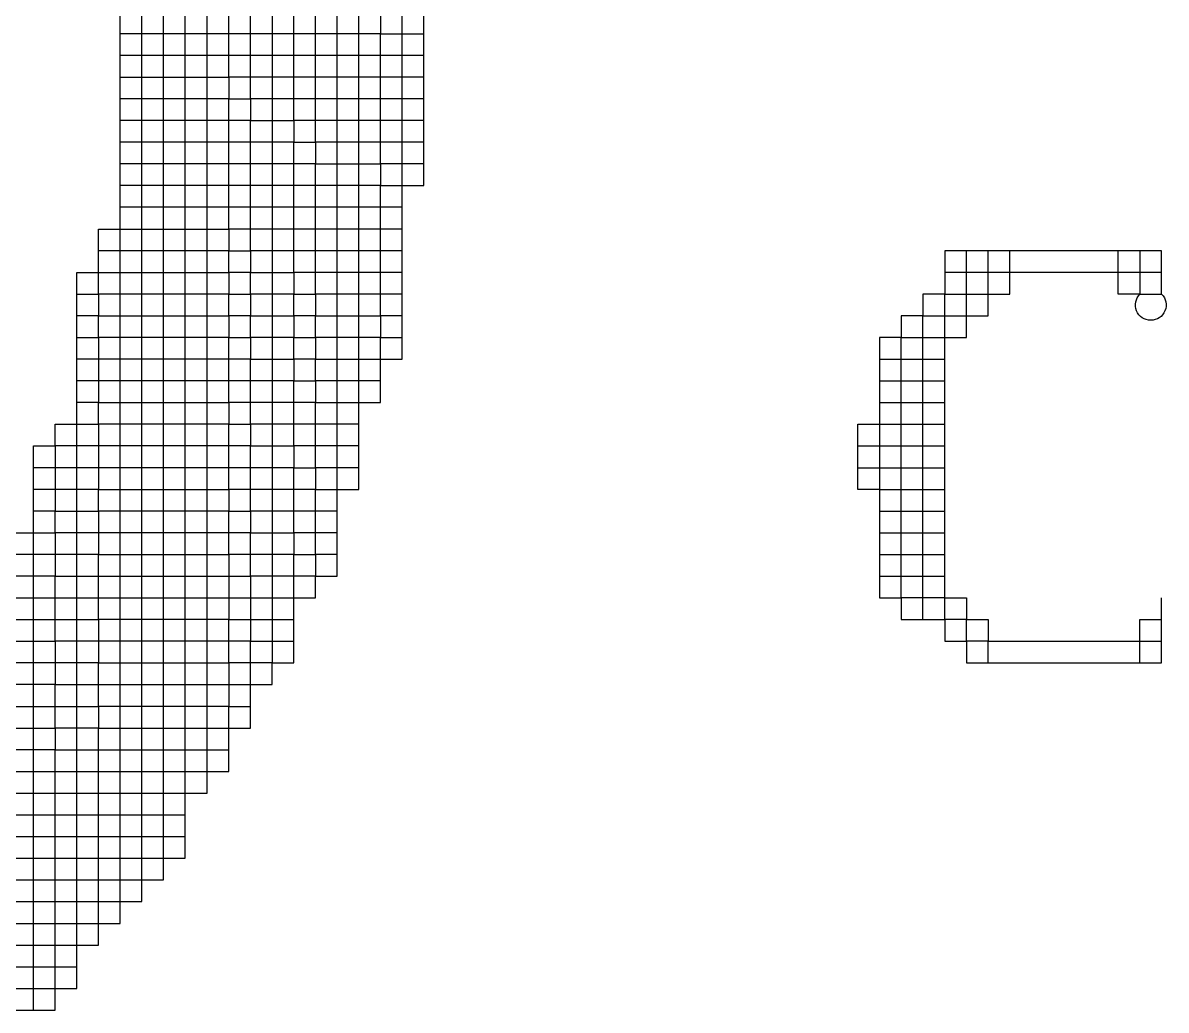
# Model space of a CAD drawing. Header units: millimetres. Extents: x 0 to 420, y 0 to 297.
# Drawn here: x 363.123 to 367.688, y 71.444 to 75.385 of the extents above; entities that cross this region are included whole.
import ezdxf
from ezdxf.enums import TextEntityAlignment as Align

# ---------------------------------------------------------------- set-up
doc = ezdxf.new("R2010")
doc.units = ezdxf.units.MM
doc.layers.add('TEXT', color=255, linetype='Continuous')
doc.styles.add('ECL', font='SIMFANG_2312.TTF', dxfattribs={"width": 0.7, "height": 3})

# ---------------------------------------------------------------- blocks, each defined once
blk = doc.blocks.new('*U68')
at = {"color": 32, "linetype": 'Continuous'}
for points in [[(-15.708, -1.961), (-15.5595, -1.961), (-15.411, -1.961), (-15.411, -1.8125), (-15.2625, -1.8125), (-15.114, -1.8125), (-15.114, -1.664), (-14.9655, -1.664), (-14.817, -1.664), (-14.6685, -1.664), (-14.52, -1.664), (-14.3715, -1.664), (-14.3715, -1.5155), (-14.3715, -1.367), (-14.3715, -1.2185), (-14.3715, -1.07), (-14.3715, -0.9215), (-14.3715, -0.773), (-14.3715, -0.6245), (-14.3715, -0.476), (-14.3715, -0.3275), (-14.3715, -0.179), (-14.3715, -0.0305), (-14.3715, 0.118), (-14.3715, 0.2665), (-14.3715, 0.415), (-14.3715, 0.5635), (-14.3715, 0.712), (-14.3715, 0.8605), (-14.3715, 1.009), (-14.3715, 1.1575), (-14.3715, 1.306), (-14.3715, 1.4545), (-14.3715, 1.603), (-14.3715, 1.7515), (-14.3715, 1.9), (-14.3715, 2.0485), (-14.3715, 2.197), (-14.3715, 2.3455), (-14.3715, 2.494), (-14.3715, 2.6425), (-14.3715, 2.791), (-14.3715, 2.9395), (-14.3715, 3.088), (-14.3715, 3.2365), (-14.3715, 3.385), (-14.3715, 3.5335)], [(-12.8865, 3.2365), (-13.035, 3.2365), (-13.1835, 3.2365), (-13.1835, 3.385), (-13.332, 3.385), (-13.4805, 3.385), (-13.629, 3.385), (-13.629, 3.5335)], [(-13.1835, 3.5335), (-13.1835, 3.385), (-13.035, 3.385), (-12.8865, 3.385)], [(-12.8865, 3.088), (-13.035, 3.088), (-13.1835, 3.088), (-13.1835, 3.2365), (-13.332, 3.2365), (-13.4805, 3.2365), (-13.629, 3.2365), (-13.629, 3.385), (-13.7775, 3.385), (-13.7775, 3.5335), (-13.926, 3.5335), (-14.0745, 3.5335), (-14.0745, 3.682), (-14.223, 3.682), (-14.223, 3.8305), (-14.3715, 3.8305), (-14.52, 3.8305), (-14.6685, 3.8305), (-14.817, 3.8305), (-14.9655, 3.8305)], [(-13.4805, -0.179), (-13.629, -0.179), (-13.629, -0.0305), (-13.7775, -0.0305), (-13.7775, 0.118), (-13.926, 0.118), (-14.0745, 0.118), (-14.0745, 0.2665), (-14.223, 0.2665), (-14.223, 0.415), (-14.3715, 0.415), (-14.52, 0.415), (-14.6685, 0.415), (-14.817, 0.415), (-14.9655, 0.415), (-15.114, 0.415), (-15.114, 0.2665), (-15.2625, 0.2665), (-15.411, 0.2665), (-15.411, 0.118), (-15.5595, 0.118)]]:
    blk.add_lwpolyline(points, dxfattribs=at)
at = {"color": 15, "linetype": 'Continuous'}
for points in [[(-15.708, -3.2975), (-15.5595, -3.2975), (-15.411, -3.2975), (-15.411, -3.149), (-15.411, -3.0005), (-15.411, -2.852), (-15.411, -2.7035), (-15.411, -2.555), (-15.2625, -2.555), (-15.114, -2.555), (-14.9655, -2.555), (-14.9655, -2.4065), (-14.9655, -2.258), (-14.9655, -2.1095), (-14.9655, -1.961), (-14.9655, -1.8125), (-14.9655, -1.664), (-14.9655, -1.5155), (-14.9655, -1.367), (-14.9655, -1.2185), (-14.9655, -1.07), (-14.9655, -0.9215), (-14.9655, -0.773), (-14.9655, -0.6245), (-14.9655, -0.476), (-14.9655, -0.3275), (-14.9655, -0.179), (-14.9655, -0.0305), (-14.9655, 0.118), (-14.9655, 0.2665), (-14.9655, 0.415), (-14.9655, 0.5635), (-14.9655, 0.712), (-14.9655, 0.8605), (-14.9655, 1.009), (-14.9655, 1.1575), (-14.9655, 1.306), (-14.9655, 1.4545), (-14.9655, 1.603), (-14.9655, 1.7515), (-14.9655, 1.9), (-14.9655, 2.0485), (-14.9655, 2.197), (-14.9655, 2.3455), (-14.9655, 2.494), (-14.9655, 2.6425), (-14.9655, 2.791), (-14.9655, 2.9395), (-14.9655, 3.088), (-14.9655, 3.2365), (-14.9655, 3.385), (-14.9655, 3.5335)], [(-15.5595, -3.2975), (-15.5595, -3.149), (-15.5595, -3.0005), (-15.5595, -2.852), (-15.5595, -2.7035), (-15.5595, -2.555), (-15.5595, -2.4065), (-15.5595, -2.258), (-15.5595, -2.1095), (-15.5595, -1.961), (-15.5595, -1.8125), (-15.5595, -1.664), (-15.5595, -1.5155), (-15.5595, -1.367), (-15.5595, -1.2185), (-15.5595, -1.07), (-15.5595, -0.9215), (-15.5595, -0.773), (-15.5595, -0.6245), (-15.5595, -0.476), (-15.5595, -0.3275), (-15.5595, -0.179), (-15.5595, -0.0305), (-15.5595, 0.118), (-15.5595, 0.2665), (-15.5595, 0.415), (-15.5595, 0.5635), (-15.411, 0.5635), (-15.411, 0.712), (-15.2625, 0.712), (-15.114, 0.712), (-15.114, 0.8605), (-14.9655, 0.8605), (-14.817, 0.8605), (-14.6685, 0.8605), (-14.52, 0.8605), (-14.3715, 0.8605), (-14.223, 0.8605), (-14.223, 0.712), (-14.0745, 0.712), (-14.0745, 0.5635), (-13.926, 0.5635), (-13.7775, 0.5635), (-13.7775, 0.415), (-13.629, 0.415), (-13.629, 0.2665), (-13.4805, 0.2665), (-13.332, 0.2665), (-13.332, 0.415), (-13.332, 0.5635), (-13.332, 0.712), (-13.332, 0.8605), (-13.332, 1.009), (-13.332, 1.1575), (-13.332, 1.306), (-13.332, 1.4545), (-13.332, 1.603), (-13.332, 1.7515), (-13.332, 1.9), (-13.332, 2.0485), (-13.332, 2.197), (-13.332, 2.3455), (-13.332, 2.494), (-13.332, 2.6425), (-13.332, 2.791), (-13.332, 2.9395), (-13.332, 3.088), (-13.332, 3.2365), (-13.332, 3.385), (-13.332, 3.5335)], [(-15.708, -2.852), (-15.5595, -2.852), (-15.411, -2.852), (-15.2625, -2.852), (-15.114, -2.852), (-15.114, -2.7035), (-14.9655, -2.7035), (-14.9655, -2.555), (-14.817, -2.555), (-14.817, -2.4065), (-14.6685, -2.4065), (-14.6685, -2.258), (-14.52, -2.258), (-14.52, -2.1095), (-14.52, -1.961), (-14.52, -1.8125), (-14.52, -1.664), (-14.52, -1.5155), (-14.52, -1.367), (-14.52, -1.2185), (-14.52, -1.07), (-14.52, -0.9215), (-14.52, -0.773), (-14.52, -0.6245), (-14.52, -0.476), (-14.52, -0.3275), (-14.52, -0.179), (-14.52, -0.0305), (-14.52, 0.118), (-14.52, 0.2665), (-14.52, 0.415), (-14.52, 0.5635), (-14.52, 0.712), (-14.52, 0.8605), (-14.52, 1.009), (-14.52, 1.1575), (-14.52, 1.306), (-14.52, 1.4545), (-14.52, 1.603), (-14.52, 1.7515), (-14.52, 1.9), (-14.52, 2.0485), (-14.52, 2.197), (-14.52, 2.3455), (-14.52, 2.494), (-14.52, 2.6425), (-14.52, 2.791), (-14.52, 2.9395), (-14.52, 3.088), (-14.52, 3.2365), (-14.52, 3.385), (-14.52, 3.5335)]]:
    blk.add_lwpolyline(points, dxfattribs=at)
at = {"color": 22, "linetype": 'Continuous'}
for points in [[(-15.708, -2.555), (-15.5595, -2.555), (-15.411, -2.555), (-15.411, -2.4065), (-15.2625, -2.4065), (-15.114, -2.4065), (-14.9655, -2.4065), (-14.817, -2.4065), (-14.817, -2.258), (-14.817, -2.1095), (-14.817, -1.961), (-14.817, -1.8125), (-14.817, -1.664), (-14.817, -1.5155), (-14.817, -1.367), (-14.817, -1.2185), (-14.817, -1.07), (-14.817, -0.9215), (-14.817, -0.773), (-14.817, -0.6245), (-14.817, -0.476), (-14.817, -0.3275), (-14.817, -0.179), (-14.817, -0.0305), (-14.817, 0.118), (-14.817, 0.2665), (-14.817, 0.415), (-14.817, 0.5635), (-14.817, 0.712), (-14.817, 0.8605), (-14.817, 1.009), (-14.817, 1.1575), (-14.817, 1.306), (-14.817, 1.4545), (-14.817, 1.603), (-14.817, 1.7515), (-14.817, 1.9), (-14.817, 2.0485), (-14.817, 2.197), (-14.817, 2.3455), (-14.817, 2.494), (-14.817, 2.6425), (-14.817, 2.791), (-14.817, 2.9395), (-14.817, 3.088), (-14.817, 3.2365), (-14.817, 3.385), (-14.817, 3.5335)], [(-15.708, -2.1095), (-15.5595, -2.1095), (-15.411, -2.1095), (-15.411, -1.961), (-15.2625, -1.961), (-15.114, -1.961), (-15.114, -1.8125), (-14.9655, -1.8125), (-14.817, -1.8125), (-14.6685, -1.8125), (-14.52, -1.8125), (-14.3715, -1.8125), (-14.3715, -1.664), (-14.223, -1.664), (-14.223, -1.5155), (-14.223, -1.367), (-14.0745, -1.367), (-14.0745, -1.2185), (-14.0745, -1.07), (-13.926, -1.07), (-13.926, -0.9215), (-13.7775, -0.9215), (-13.7775, -0.773), (-13.7775, -0.6245), (-13.7775, -0.476), (-13.629, -0.476), (-13.629, -0.3275), (-13.4805, -0.3275), (-13.4805, -0.179), (-13.4805, -0.0305), (-13.4805, 0.118), (-13.4805, 0.2665), (-13.4805, 0.415), (-13.4805, 0.5635), (-13.4805, 0.712), (-13.4805, 0.8605), (-13.4805, 1.009), (-13.4805, 1.1575), (-13.4805, 1.306), (-13.4805, 1.4545), (-13.4805, 1.603), (-13.4805, 1.7515), (-13.4805, 1.9), (-13.4805, 2.0485), (-13.4805, 2.197), (-13.4805, 2.3455), (-13.4805, 2.494), (-13.4805, 2.6425), (-13.4805, 2.791), (-13.4805, 2.9395), (-13.4805, 3.088), (-13.4805, 3.2365), (-13.4805, 3.385), (-13.4805, 3.5335)], [(-15.708, -2.7035), (-15.5595, -2.7035), (-15.411, -2.7035), (-15.2625, -2.7035), (-15.114, -2.7035), (-15.114, -2.555), (-15.114, -2.4065), (-15.114, -2.258), (-14.9655, -2.258), (-14.817, -2.258), (-14.6685, -2.258), (-14.6685, -2.1095), (-14.6685, -1.961), (-14.6685, -1.8125), (-14.6685, -1.664), (-14.6685, -1.5155), (-14.6685, -1.367), (-14.6685, -1.2185), (-14.6685, -1.07), (-14.6685, -0.9215), (-14.6685, -0.773), (-14.6685, -0.6245), (-14.6685, -0.476), (-14.6685, -0.3275), (-14.6685, -0.179), (-14.6685, -0.0305), (-14.6685, 0.118), (-14.6685, 0.2665), (-14.6685, 0.415), (-14.6685, 0.5635), (-14.6685, 0.712), (-14.6685, 0.8605), (-14.6685, 1.009), (-14.6685, 1.1575), (-14.6685, 1.306), (-14.6685, 1.4545), (-14.6685, 1.603), (-14.6685, 1.7515), (-14.6685, 1.9), (-14.6685, 2.0485), (-14.6685, 2.197), (-14.6685, 2.3455), (-14.6685, 2.494), (-14.6685, 2.6425), (-14.6685, 2.791), (-14.6685, 2.9395), (-14.6685, 3.088), (-14.6685, 3.2365), (-14.6685, 3.385), (-14.6685, 3.5335)], [(-15.708, -3.0005), (-15.5595, -3.0005), (-15.411, -3.0005), (-15.2625, -3.0005)]]:
    blk.add_lwpolyline(points, dxfattribs=at)
at = {"color": 34, "linetype": 'Continuous'}
blk.add_lwpolyline([(-13.926, 3.5335), (-13.926, 3.385), (-13.926, 3.2365), (-13.926, 3.088), (-13.926, 2.9395), (-13.926, 2.791), (-13.926, 2.6425), (-13.926, 2.494), (-13.926, 2.3455), (-13.926, 2.197), (-13.926, 2.0485), (-13.926, 1.9), (-13.926, 1.7515), (-13.926, 1.603), (-13.926, 1.4545), (-13.926, 1.306), (-13.926, 1.1575), (-13.926, 1.009), (-13.926, 0.8605), (-13.926, 0.712), (-13.926, 0.5635), (-13.926, 0.415), (-13.926, 0.2665), (-13.926, 0.118), (-13.926, -0.0305), (-13.926, -0.179), (-13.926, -0.3275), (-13.926, -0.476), (-13.926, -0.6245), (-13.926, -0.773), (-13.926, -0.9215), (-14.0745, -0.9215), (-14.0745, -0.773), (-14.223, -0.773), (-14.223, -0.6245), (-14.3715, -0.6245), (-14.52, -0.6245), (-14.6685, -0.6245), (-14.817, -0.6245), (-14.9655, -0.6245), (-15.114, -0.6245), (-15.114, -0.773), (-15.2625, -0.773), (-15.411, -0.773), (-15.411, -0.9215), (-15.5595, -0.9215), (-15.708, -0.9215)], dxfattribs=at)
at = {"color": 13, "linetype": 'Continuous'}
for points in [[(-15.2625, 1.306), (-15.114, 1.306), (-15.114, 1.4545), (-14.9655, 1.4545), (-14.817, 1.4545), (-14.6685, 1.4545), (-14.52, 1.4545), (-14.3715, 1.4545), (-14.223, 1.4545), (-14.223, 1.306), (-14.0745, 1.306), (-14.0745, 1.1575), (-13.926, 1.1575), (-13.7775, 1.1575), (-13.7775, 1.009), (-13.629, 1.009), (-13.629, 0.8605), (-13.4805, 0.8605), (-13.332, 0.8605), (-13.1835, 0.8605), (-13.1835, 1.009), (-13.1835, 1.1575), (-13.035, 1.1575), (-13.035, 1.306), (-13.035, 1.4545), (-13.035, 1.603), (-13.035, 1.7515), (-13.035, 1.9), (-13.035, 2.0485), (-13.035, 2.197), (-13.035, 2.3455), (-13.035, 2.494), (-13.035, 2.6425), (-13.035, 2.791), (-13.035, 2.9395), (-13.035, 3.088), (-13.035, 3.2365), (-13.035, 3.385), (-13.035, 3.5335)], [(-14.9655, 3.088), (-14.817, 3.088), (-14.6685, 3.088), (-14.52, 3.088), (-14.3715, 3.088), (-14.223, 3.088), (-14.223, 2.9395), (-14.0745, 2.9395), (-14.0745, 2.791), (-13.926, 2.791), (-13.7775, 2.791), (-13.7775, 2.6425), (-13.629, 2.6425), (-13.629, 2.494), (-13.4805, 2.494), (-13.332, 2.494), (-13.1835, 2.494), (-13.1835, 2.3455), (-13.035, 2.3455), (-12.8865, 2.3455), (-12.8865, 2.494), (-12.8865, 2.6425), (-12.8865, 2.791), (-12.8865, 2.9395), (-12.8865, 3.088), (-12.8865, 3.2365), (-12.8865, 3.385), (-12.8865, 3.5335)], [(-12.8865, 2.9395), (-13.035, 2.9395), (-13.1835, 2.9395), (-13.1835, 3.088), (-13.332, 3.088), (-13.4805, 3.088), (-13.629, 3.088), (-13.629, 3.2365), (-13.7775, 3.2365), (-13.7775, 3.385), (-13.926, 3.385), (-14.0745, 3.385), (-14.0745, 3.5335), (-14.223, 3.5335), (-14.223, 3.682), (-14.3715, 3.682), (-14.52, 3.682), (-14.6685, 3.682), (-14.817, 3.682), (-14.9655, 3.682)], [(-12.8865, 2.791), (-13.035, 2.791), (-13.1835, 2.791), (-13.1835, 2.9395), (-13.332, 2.9395), (-13.4805, 2.9395), (-13.629, 2.9395), (-13.629, 3.088), (-13.7775, 3.088), (-13.7775, 3.2365), (-13.926, 3.2365), (-14.0745, 3.2365), (-14.0745, 3.385), (-14.223, 3.385), (-14.223, 3.5335), (-14.3715, 3.5335), (-14.52, 3.5335), (-14.6685, 3.5335), (-14.817, 3.5335), (-14.9655, 3.5335)], [(-12.8865, 2.6425), (-13.035, 2.6425), (-13.1835, 2.6425), (-13.1835, 2.791), (-13.332, 2.791), (-13.4805, 2.791), (-13.629, 2.791), (-13.629, 2.9395), (-13.7775, 2.9395), (-13.7775, 3.088), (-13.926, 3.088), (-14.0745, 3.088), (-14.0745, 3.2365), (-14.223, 3.2365), (-14.223, 3.385), (-14.3715, 3.385), (-14.52, 3.385), (-14.6685, 3.385), (-14.817, 3.385), (-14.9655, 3.385)], [(-12.8865, 2.494), (-13.035, 2.494), (-13.1835, 2.494), (-13.1835, 2.6425), (-13.332, 2.6425), (-13.4805, 2.6425), (-13.629, 2.6425), (-13.629, 2.791), (-13.7775, 2.791), (-13.7775, 2.9395), (-13.926, 2.9395), (-14.0745, 2.9395), (-14.0745, 3.088), (-14.223, 3.088), (-14.223, 3.2365), (-14.3715, 3.2365), (-14.52, 3.2365), (-14.6685, 3.2365), (-14.817, 3.2365), (-14.9655, 3.2365)], [(-13.035, 2.197), (-13.1835, 2.197), (-13.1835, 2.3455), (-13.332, 2.3455), (-13.4805, 2.3455), (-13.629, 2.3455), (-13.629, 2.494), (-13.7775, 2.494), (-13.7775, 2.6425), (-13.926, 2.6425), (-14.0745, 2.6425), (-14.0745, 2.791), (-14.223, 2.791), (-14.223, 2.9395), (-14.3715, 2.9395), (-14.52, 2.9395), (-14.6685, 2.9395), (-14.817, 2.9395), (-14.9655, 2.9395)], [(-13.035, 2.0485), (-13.1835, 2.0485), (-13.1835, 2.197), (-13.332, 2.197), (-13.4805, 2.197), (-13.629, 2.197), (-13.629, 2.3455), (-13.7775, 2.3455), (-13.7775, 2.494), (-13.926, 2.494), (-14.0745, 2.494), (-14.0745, 2.6425), (-14.223, 2.6425), (-14.223, 2.791), (-14.3715, 2.791), (-14.52, 2.791), (-14.6685, 2.791), (-14.817, 2.791), (-14.9655, 2.791)], [(-13.035, 1.9), (-13.1835, 1.9), (-13.1835, 2.0485), (-13.332, 2.0485), (-13.4805, 2.0485), (-13.629, 2.0485), (-13.629, 2.197), (-13.7775, 2.197), (-13.7775, 2.3455), (-13.926, 2.3455), (-14.0745, 2.3455), (-14.0745, 2.494), (-14.223, 2.494), (-14.223, 2.6425), (-14.3715, 2.6425), (-14.52, 2.6425), (-14.6685, 2.6425), (-14.817, 2.6425), (-14.9655, 2.6425)], [(-13.035, 1.7515), (-13.1835, 1.7515), (-13.1835, 1.9), (-13.332, 1.9), (-13.4805, 1.9), (-13.629, 1.9), (-13.629, 2.0485), (-13.7775, 2.0485), (-13.7775, 2.197), (-13.926, 2.197), (-14.0745, 2.197), (-14.0745, 2.3455), (-14.223, 2.3455), (-14.223, 2.494), (-14.3715, 2.494), (-14.52, 2.494), (-14.6685, 2.494), (-14.817, 2.494), (-14.9655, 2.494)], [(-13.035, 1.603), (-13.1835, 1.603), (-13.1835, 1.7515), (-13.332, 1.7515), (-13.4805, 1.7515), (-13.629, 1.7515), (-13.629, 1.9), (-13.7775, 1.9), (-13.7775, 2.0485), (-13.926, 2.0485), (-14.0745, 2.0485), (-14.0745, 2.197), (-14.223, 2.197), (-14.223, 2.3455), (-14.3715, 2.3455), (-14.52, 2.3455), (-14.6685, 2.3455), (-14.817, 2.3455), (-14.9655, 2.3455)], [(-13.035, 1.4545), (-13.1835, 1.4545), (-13.1835, 1.603), (-13.332, 1.603), (-13.4805, 1.603), (-13.629, 1.603), (-13.629, 1.7515), (-13.7775, 1.7515), (-13.7775, 1.9), (-13.926, 1.9), (-14.0745, 1.9), (-14.0745, 2.0485), (-14.223, 2.0485), (-14.223, 2.197), (-14.3715, 2.197), (-14.52, 2.197), (-14.6685, 2.197), (-14.817, 2.197), (-14.9655, 2.197)], [(-15.708, -3.149), (-15.5595, -3.149), (-15.411, -3.149), (-15.2625, -3.149), (-15.2625, -3.0005), (-15.2625, -2.852), (-15.2625, -2.7035), (-15.2625, -2.555), (-15.2625, -2.4065), (-15.2625, -2.258), (-15.2625, -2.1095), (-15.2625, -1.961), (-15.2625, -1.8125), (-15.2625, -1.664), (-15.2625, -1.5155), (-15.2625, -1.367), (-15.2625, -1.2185), (-15.2625, -1.07), (-15.2625, -0.9215), (-15.2625, -0.773), (-15.2625, -0.6245), (-15.2625, -0.476), (-15.2625, -0.3275), (-15.2625, -0.179), (-15.2625, -0.0305), (-15.2625, 0.118), (-15.2625, 0.2665), (-15.2625, 0.415), (-15.2625, 0.5635), (-15.2625, 0.712), (-15.2625, 0.8605), (-15.2625, 1.009), (-15.2625, 1.1575), (-15.2625, 1.306), (-15.2625, 1.4545), (-15.2625, 1.603), (-15.2625, 1.7515), (-15.114, 1.7515), (-15.114, 1.9), (-15.114, 2.0485), (-14.9655, 2.0485), (-14.817, 2.0485), (-14.6685, 2.0485), (-14.52, 2.0485), (-14.3715, 2.0485), (-14.223, 2.0485), (-14.223, 1.9), (-14.0745, 1.9), (-14.0745, 1.7515), (-13.926, 1.7515), (-13.7775, 1.7515), (-13.7775, 1.603), (-13.629, 1.603), (-13.629, 1.4545), (-13.4805, 1.4545), (-13.332, 1.4545), (-13.1835, 1.4545), (-13.1835, 1.306), (-13.035, 1.306)], [(-15.2625, 1.603), (-15.114, 1.603), (-15.114, 1.7515), (-14.9655, 1.7515), (-14.817, 1.7515), (-14.6685, 1.7515), (-14.52, 1.7515), (-14.3715, 1.7515), (-14.223, 1.7515), (-14.223, 1.603), (-14.0745, 1.603), (-14.0745, 1.4545), (-13.926, 1.4545), (-13.7775, 1.4545), (-13.7775, 1.306), (-13.629, 1.306), (-13.629, 1.1575), (-13.4805, 1.1575), (-13.332, 1.1575), (-13.1835, 1.1575), (-13.1835, 1.306), (-13.332, 1.306), (-13.4805, 1.306), (-13.629, 1.306), (-13.629, 1.4545), (-13.7775, 1.4545), (-13.7775, 1.603), (-13.926, 1.603), (-14.0745, 1.603), (-14.0745, 1.7515), (-14.223, 1.7515), (-14.223, 1.9), (-14.3715, 1.9), (-14.52, 1.9), (-14.6685, 1.9), (-14.817, 1.9), (-14.9655, 1.9), (-15.114, 1.9)], [(-13.1835, 1.009), (-13.332, 1.009), (-13.4805, 1.009), (-13.629, 1.009), (-13.629, 1.1575), (-13.7775, 1.1575), (-13.7775, 1.306), (-13.926, 1.306), (-14.0745, 1.306), (-14.0745, 1.4545), (-14.223, 1.4545), (-14.223, 1.603), (-14.3715, 1.603), (-14.52, 1.603), (-14.6685, 1.603), (-14.817, 1.603), (-14.9655, 1.603), (-15.114, 1.603), (-15.114, 1.4545), (-15.2625, 1.4545)], [(-13.332, 0.712), (-13.4805, 0.712), (-13.629, 0.712), (-13.629, 0.8605), (-13.7775, 0.8605), (-13.7775, 1.009), (-13.926, 1.009), (-14.0745, 1.009), (-14.0745, 1.1575), (-14.223, 1.1575), (-14.223, 1.306), (-14.3715, 1.306), (-14.52, 1.306), (-14.6685, 1.306), (-14.817, 1.306), (-14.9655, 1.306), (-15.114, 1.306), (-15.114, 1.1575), (-15.2625, 1.1575)], [(-13.332, 0.5635), (-13.4805, 0.5635), (-13.629, 0.5635), (-13.629, 0.712), (-13.7775, 0.712), (-13.7775, 0.8605), (-13.926, 0.8605), (-14.0745, 0.8605), (-14.0745, 1.009), (-14.223, 1.009), (-14.223, 1.1575), (-14.3715, 1.1575), (-14.52, 1.1575), (-14.6685, 1.1575), (-14.817, 1.1575), (-14.9655, 1.1575), (-15.114, 1.1575), (-15.114, 1.009), (-15.2625, 1.009)], [(-13.332, 0.415), (-13.4805, 0.415), (-13.629, 0.415), (-13.629, 0.5635), (-13.7775, 0.5635), (-13.7775, 0.712), (-13.926, 0.712), (-14.0745, 0.712), (-14.0745, 0.8605), (-14.223, 0.8605), (-14.223, 1.009), (-14.3715, 1.009), (-14.52, 1.009), (-14.6685, 1.009), (-14.817, 1.009), (-14.9655, 1.009), (-15.114, 1.009), (-15.114, 0.8605), (-15.2625, 0.8605)], [(-13.4805, 0.118), (-13.629, 0.118), (-13.629, 0.2665), (-13.7775, 0.2665), (-13.7775, 0.415), (-13.926, 0.415), (-14.0745, 0.415), (-14.0745, 0.5635), (-14.223, 0.5635), (-14.223, 0.712), (-14.3715, 0.712), (-14.52, 0.712), (-14.6685, 0.712), (-14.817, 0.712), (-14.9655, 0.712), (-15.114, 0.712), (-15.114, 0.5635), (-15.2625, 0.5635), (-15.411, 0.5635), (-15.411, 0.415), (-15.5595, 0.415)], [(-13.4805, -0.0305), (-13.629, -0.0305), (-13.629, 0.118), (-13.7775, 0.118), (-13.7775, 0.2665), (-13.926, 0.2665), (-14.0745, 0.2665), (-14.0745, 0.415), (-14.223, 0.415), (-14.223, 0.5635), (-14.3715, 0.5635), (-14.52, 0.5635), (-14.6685, 0.5635), (-14.817, 0.5635), (-14.9655, 0.5635), (-15.114, 0.5635), (-15.114, 0.415), (-15.2625, 0.415), (-15.411, 0.415), (-15.411, 0.2665), (-15.5595, 0.2665)], [(-15.708, -0.0305), (-15.5595, -0.0305), (-15.411, -0.0305), (-15.411, 0.118), (-15.2625, 0.118), (-15.114, 0.118), (-15.114, 0.2665), (-14.9655, 0.2665), (-14.817, 0.2665), (-14.6685, 0.2665), (-14.52, 0.2665), (-14.3715, 0.2665), (-14.223, 0.2665), (-14.223, 0.118), (-14.0745, 0.118), (-14.0745, -0.0305), (-13.926, -0.0305), (-13.7775, -0.0305), (-13.7775, -0.179), (-13.629, -0.179), (-13.629, -0.3275), (-13.7775, -0.3275), (-13.7775, -0.179), (-13.926, -0.179), (-14.0745, -0.179), (-14.0745, -0.0305), (-14.223, -0.0305), (-14.223, 0.118), (-14.3715, 0.118), (-14.52, 0.118), (-14.6685, 0.118), (-14.817, 0.118), (-14.9655, 0.118), (-15.114, 0.118), (-15.114, -0.0305), (-15.2625, -0.0305), (-15.411, -0.0305), (-15.411, -0.179), (-15.5595, -0.179), (-15.708, -0.179)], [(-15.708, -0.476), (-15.5595, -0.476), (-15.411, -0.476), (-15.411, -0.3275), (-15.2625, -0.3275), (-15.114, -0.3275), (-15.114, -0.179), (-14.9655, -0.179), (-14.817, -0.179), (-14.6685, -0.179), (-14.52, -0.179), (-14.3715, -0.179), (-14.223, -0.179), (-14.223, -0.3275), (-14.0745, -0.3275), (-14.0745, -0.476), (-13.926, -0.476), (-13.7775, -0.476), (-13.7775, -0.3275), (-13.926, -0.3275), (-14.0745, -0.3275), (-14.0745, -0.179), (-14.223, -0.179), (-14.223, -0.0305), (-14.3715, -0.0305), (-14.52, -0.0305), (-14.6685, -0.0305), (-14.817, -0.0305), (-14.9655, -0.0305), (-15.114, -0.0305), (-15.114, -0.179), (-15.2625, -0.179), (-15.411, -0.179), (-15.411, -0.3275), (-15.5595, -0.3275), (-15.708, -0.3275)], [(-16.4505, -1.664), (-16.302, -1.664), (-16.1535, -1.664), (-16.005, -1.664), (-15.8565, -1.664), (-15.8565, -1.5155), (-15.708, -1.5155), (-15.708, -1.367), (-15.5595, -1.367), (-15.411, -1.367), (-15.411, -1.2185), (-15.2625, -1.2185), (-15.114, -1.2185), (-15.114, -1.07), (-14.9655, -1.07), (-14.817, -1.07), (-14.6685, -1.07), (-14.52, -1.07), (-14.3715, -1.07), (-14.223, -1.07), (-14.223, -1.2185), (-14.0745, -1.2185)], [(-15.708, -1.8125), (-15.5595, -1.8125), (-15.411, -1.8125), (-15.411, -1.664), (-15.2625, -1.664), (-15.114, -1.664), (-15.114, -1.5155), (-14.9655, -1.5155), (-14.817, -1.5155), (-14.6685, -1.5155), (-14.52, -1.5155), (-14.3715, -1.5155), (-14.223, -1.5155)], [(-15.708, -2.258), (-15.5595, -2.258), (-15.411, -2.258), (-15.411, -2.1095), (-15.2625, -2.1095), (-15.114, -2.1095), (-15.114, -1.961), (-14.9655, -1.961), (-14.817, -1.961), (-14.6685, -1.961), (-14.52, -1.961)], [(-15.708, -2.4065), (-15.5595, -2.4065), (-15.411, -2.4065), (-15.411, -2.258), (-15.2625, -2.258), (-15.114, -2.258), (-15.114, -2.1095), (-14.9655, -2.1095), (-14.817, -2.1095), (-14.6685, -2.1095), (-14.52, -2.1095)]]:
    blk.add_lwpolyline(points, dxfattribs=at)
at = {"color": 251, "linetype": 'Continuous'}
blk.add_lwpolyline([(-7.986, 1.9), (-7.986, 1.7515), (-7.986, 1.603), (-7.8375, 1.603), (-7.8375, 1.7515), (-7.8375, 1.9), (-9.3225, 1.9), (-9.3225, 1.7515), (-9.3225, 1.603), (-9.471, 1.603), (-9.471, 1.4545), (-9.6195, 1.4545), (-9.6195, 1.306), (-9.768, 1.306), (-9.768, 1.1575), (-9.768, 1.009), (-9.768, 0.8605), (-9.768, 0.712), (-9.768, 0.5635), (-9.768, 0.415), (-9.768, 0.2665), (-9.768, 0.118), (-9.768, -0.0305), (-9.768, -0.179), (-9.768, -0.3275), (-9.768, -0.476), (-9.6195, -0.476), (-9.6195, -0.6245), (-9.471, -0.6245), (-9.3225, -0.6245), (-9.3225, -0.773), (-9.174, -0.773), (-9.174, -0.9215), (-9.0255, -0.9215), (-8.877, -0.9215), (-8.7285, -0.9215), (-8.58, -0.9215), (-8.4315, -0.9215), (-8.283, -0.9215), (-8.1345, -0.9215), (-7.986, -0.9215), (-7.986, -0.773), (-7.8375, -0.773)], dxfattribs=at)
at = {"color": 159, "linetype": 'Continuous'}
blk.add_lwpolyline([(-9.3225, -0.476), (-9.471, -0.476), (-9.6195, -0.476), (-9.6195, -0.3275), (-9.6195, -0.179), (-9.6195, -0.0305), (-9.6195, 0.118), (-9.6195, 0.2665), (-9.6195, 0.415), (-9.6195, 0.5635), (-9.6195, 0.712), (-9.6195, 0.8605), (-9.6195, 1.009), (-9.6195, 1.1575), (-9.6195, 1.306), (-9.471, 1.306), (-9.471, 1.4545), (-9.3225, 1.4545), (-9.3225, 1.603), (-9.174, 1.603), (-9.0255, 1.603), (-9.0255, 1.7515), (-9.0255, 1.9)], dxfattribs=at)
at = {"color": 157, "linetype": 'Continuous'}
for points in [[(-9.471, -0.6245), (-9.471, -0.476), (-9.471, -0.3275), (-9.471, -0.179), (-9.471, -0.0305), (-9.471, 0.118), (-9.471, 0.2665), (-9.471, 0.415), (-9.471, 0.5635), (-9.471, 0.712), (-9.471, 0.8605), (-9.471, 1.009), (-9.471, 1.1575), (-9.471, 1.306), (-9.3225, 1.306), (-9.174, 1.306), (-9.174, 1.4545), (-9.0255, 1.4545), (-9.0255, 1.603), (-8.877, 1.603), (-8.877, 1.7515), (-8.877, 1.9)], [(-9.768, 0.712), (-9.6195, 0.712), (-9.471, 0.712), (-9.3225, 0.712)], [(-9.768, 0.2665), (-9.6195, 0.2665), (-9.471, 0.2665), (-9.3225, 0.2665)], [(-9.768, 0.118), (-9.6195, 0.118), (-9.471, 0.118), (-9.3225, 0.118)]]:
    blk.add_lwpolyline(points, dxfattribs=at)
at = {"color": 165, "linetype": 'Continuous'}
blk.add_lwpolyline([(-9.0255, -0.9215), (-9.0255, -0.773), (-9.174, -0.773), (-9.174, -0.6245), (-9.3225, -0.6245), (-9.3225, -0.476), (-9.3225, -0.3275), (-9.3225, -0.179), (-9.3225, -0.0305), (-9.3225, 0.118), (-9.3225, 0.2665), (-9.3225, 0.415), (-9.3225, 0.5635), (-9.3225, 0.712), (-9.3225, 0.8605), (-9.3225, 1.009), (-9.3225, 1.1575), (-9.3225, 1.306), (-9.3225, 1.4545), (-9.174, 1.4545), (-9.174, 1.603), (-9.174, 1.7515), (-9.174, 1.9)], dxfattribs=at)
at = {"color": 147, "linetype": 'Continuous'}
for points in [[(-7.8375, 1.7515), (-7.986, 1.7515), (-8.1345, 1.7515), (-8.1345, 1.9)], [(-9.9165, 0.5635), (-9.768, 0.5635), (-9.6195, 0.5635), (-9.471, 0.5635), (-9.3225, 0.5635)], [(-9.9165, 0.415), (-9.768, 0.415), (-9.6195, 0.415), (-9.471, 0.415), (-9.3225, 0.415)]]:
    blk.add_lwpolyline(points, dxfattribs=at)
at = {"color": 251, "linetype": 'Continuous'}
blk.add_lwpolyline([(-7.8375, 1.603, -2.414214), (-7.986, 1.603), (-8.1345, 1.603), (-8.1345, 1.7515), (-8.283, 1.7515), (-8.4315, 1.7515), (-8.58, 1.7515), (-8.7285, 1.7515), (-8.877, 1.7515), (-9.0255, 1.7515), (-9.174, 1.7515), (-9.3225, 1.7515)], format="xyb", dxfattribs=at)
at = {"color": 167, "linetype": 'Continuous'}
for points in [[(-9.768, 1.1575), (-9.6195, 1.1575), (-9.471, 1.1575), (-9.3225, 1.1575)], [(-9.768, 1.009), (-9.6195, 1.009), (-9.471, 1.009), (-9.3225, 1.009)], [(-9.768, 0.8605), (-9.6195, 0.8605), (-9.471, 0.8605), (-9.3225, 0.8605)], [(-9.768, -0.0305), (-9.6195, -0.0305), (-9.471, -0.0305), (-9.3225, -0.0305)], [(-9.768, -0.179), (-9.6195, -0.179), (-9.471, -0.179), (-9.3225, -0.179)], [(-9.768, -0.3275), (-9.6195, -0.3275), (-9.471, -0.3275), (-9.3225, -0.3275)]]:
    blk.add_lwpolyline(points, dxfattribs=at)
at = {"color": 8, "linetype": 'Continuous'}
blk.add_lwpolyline([(-9.768, 0.2665), (-9.9165, 0.2665), (-9.9165, 0.415), (-9.9165, 0.5635), (-9.9165, 0.712), (-9.768, 0.712)], dxfattribs=at)
at = {"color": 75, "linetype": 'Continuous'}
blk.add_lwpolyline([(-15.708, -0.6245), (-15.5595, -0.6245), (-15.411, -0.6245), (-15.411, -0.476), (-15.2625, -0.476), (-15.114, -0.476), (-15.114, -0.3275), (-14.9655, -0.3275), (-14.817, -0.3275), (-14.6685, -0.3275), (-14.52, -0.3275), (-14.3715, -0.3275), (-14.223, -0.3275), (-14.223, -0.476), (-14.0745, -0.476), (-14.0745, -0.6245), (-13.926, -0.6245), (-13.7775, -0.6245)], dxfattribs=at)
at = {"color": 57, "linetype": 'Continuous'}
for points in [[(-15.708, -1.2185), (-15.5595, -1.2185), (-15.411, -1.2185), (-15.411, -1.07), (-15.2625, -1.07), (-15.114, -1.07), (-15.114, -0.9215), (-14.9655, -0.9215), (-14.817, -0.9215), (-14.6685, -0.9215), (-14.52, -0.9215), (-14.3715, -0.9215), (-14.223, -0.9215), (-14.223, -1.07), (-14.0745, -1.07), (-14.0745, -0.9215), (-14.223, -0.9215), (-14.223, -0.773), (-14.3715, -0.773), (-14.52, -0.773), (-14.6685, -0.773), (-14.817, -0.773), (-14.9655, -0.773), (-15.114, -0.773), (-15.114, -0.9215), (-15.2625, -0.9215), (-15.411, -0.9215), (-15.411, -1.07), (-15.5595, -1.07), (-15.708, -1.07)], [(-15.708, -0.773), (-15.5595, -0.773), (-15.411, -0.773), (-15.411, -0.6245), (-15.2625, -0.6245), (-15.114, -0.6245), (-15.114, -0.476), (-14.9655, -0.476), (-14.817, -0.476), (-14.6685, -0.476), (-14.52, -0.476), (-14.3715, -0.476), (-14.223, -0.476), (-14.223, -0.6245), (-14.0745, -0.6245), (-14.0745, -0.773), (-13.926, -0.773), (-13.7775, -0.773)]]:
    blk.add_lwpolyline(points, dxfattribs=at)
at = {"color": 155, "linetype": 'Continuous'}
blk.add_lwpolyline([(-9.3225, -0.476), (-9.174, -0.476), (-9.174, -0.6245), (-9.0255, -0.6245), (-9.0255, -0.773), (-7.986, -0.773), (-7.986, -0.6245), (-7.8375, -0.6245)], dxfattribs=at)
at = {"color": 252, "linetype": 'Continuous'}
blk.add_lwpolyline([(-7.986, -0.9215), (-7.8375, -0.9215), (-7.8375, -0.773), (-7.8375, -0.6245), (-7.8375, -0.476)], dxfattribs=at)
at = {"color": 64, "linetype": 'Continuous'}
blk.add_lwpolyline([(-15.708, -1.664), (-15.5595, -1.664), (-15.411, -1.664), (-15.411, -1.5155), (-15.2625, -1.5155), (-15.114, -1.5155), (-15.114, -1.367), (-14.9655, -1.367), (-14.817, -1.367), (-14.6685, -1.367), (-14.52, -1.367), (-14.3715, -1.367), (-14.223, -1.367), (-14.223, -1.2185), (-14.3715, -1.2185), (-14.52, -1.2185), (-14.6685, -1.2185), (-14.817, -1.2185), (-14.9655, -1.2185), (-15.114, -1.2185), (-15.114, -1.367), (-15.2625, -1.367), (-15.411, -1.367), (-15.411, -1.5155), (-15.5595, -1.5155), (-15.708, -1.5155)], dxfattribs=at)
blk = doc.blocks.new('XXDAFRAM-CH-HENG-A3')
at = {"layer": 'TEXT', "xscale": 0.5833334012754957, "yscale": 0.5833334012751774, "zscale": 0.5833334012750713}
blk.add_blockref('*U68', (372.2418, 73.3674), dxfattribs=at)
at = {"linetype": 'Continuous', "style": 'ECL', "width": 0.7}
for tag, height, p in [('DESIGNSTATUS', 2.8, (407.0134, 52.2864)), ('ENDESIGNSTATUS', 2.8, (407.0134, 47.3753)), ('O', 2.8, (382.625, 42.4219)), ('G', 2.8, (408.525, 42.4219)), ('V', 2.8, (378.3083, 42.4219)), ('N', 2.8, (386.9417, 42.4219)), ('L', 2.8, (391.2583, 42.4219)), ('D', 2.8, (399.8917, 42.4219)), ('W', 2.8, (404.2083, 42.4219)), ('VEREN40', 2.8, (412.8417, 42.4219)), ('DWGNAME1', 3, (372.0218, 30.8899)), ('DWGENAME1', 3, (371.8333, 27.2261)), ('DWGNAME', 3, (371.8333, 27.1455)), ('DWGNAME2', 3, (371.8333, 23.3223)), ('DWGENAME', 3, (371.8333, 23.3029)), ('DWGENAME2', 3, (372.0571, 19.6424)), ('DWGNO', 3, (370.7195, 8.7194)), ('VEREN40', 3, (411.2237, 8.7194))]:
    blk.add_attdef(tag, text='', height=height, dxfattribs=at).set_placement(p, align=Align.MIDDLE)
at = {"style": 'ECL', "width": 0.7, "flags": 1}
for p in [(321.4722, 31.7944), (321.4722, 26.1944), (321.4722, 20.5944), (321.4722, 14.9944)]:
    blk.add_attdef('DATE', text='', height=3, dxfattribs=at).set_placement(p, align=Align.MIDDLE)
for tag, p in [('SJ1', (299.8889, 28.9944)), ('JH', (299.8889, 23.3944)), ('SH1', (299.8889, 17.7944)), ('PZ', (299.8889, 12.1944)), ('BL', (299.8889, 5))]:
    blk.add_attdef(tag, p, '', height=3, dxfattribs=at)

msp = doc.modelspace()

# ---------------------------------------------------------------- block references
msp.add_blockref('XXDAFRAM-CH-HENG-A3', (0, 0))

doc.saveas('drawing.dxf')
